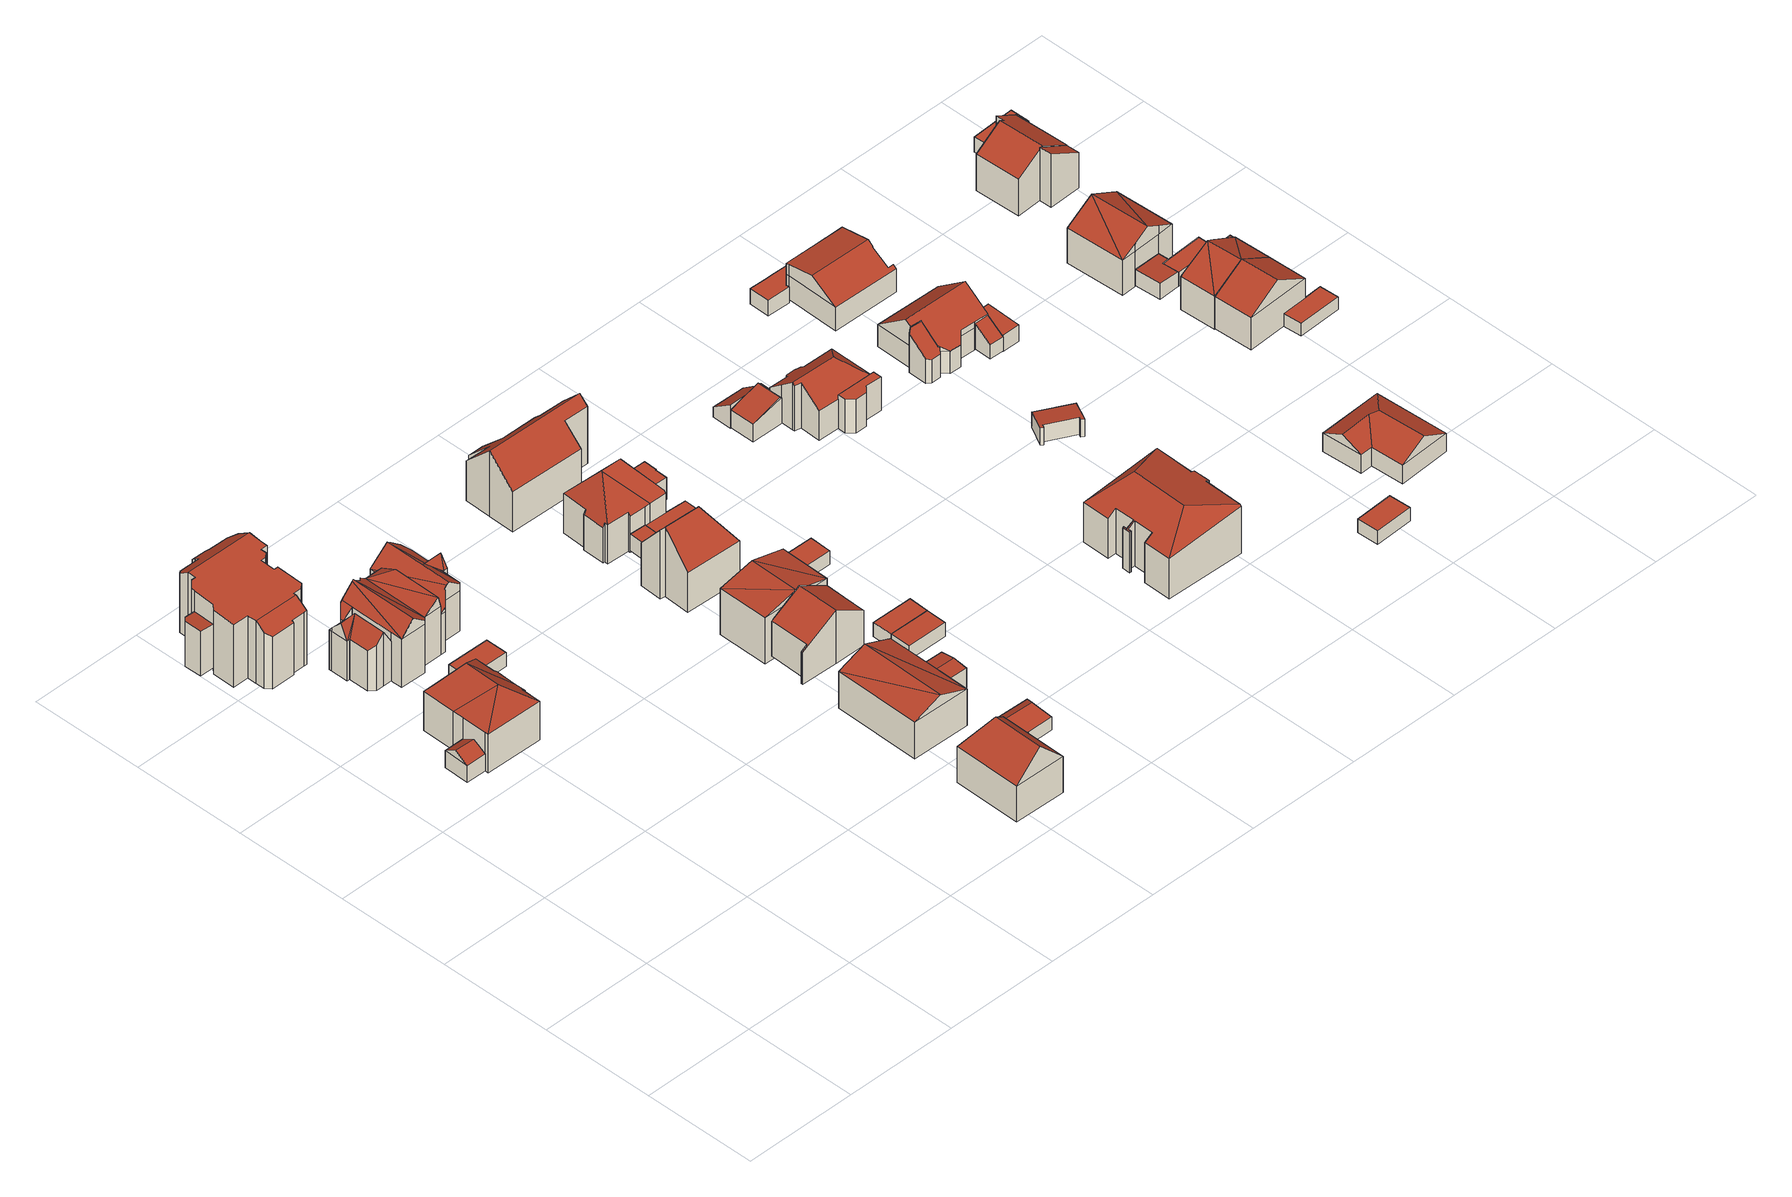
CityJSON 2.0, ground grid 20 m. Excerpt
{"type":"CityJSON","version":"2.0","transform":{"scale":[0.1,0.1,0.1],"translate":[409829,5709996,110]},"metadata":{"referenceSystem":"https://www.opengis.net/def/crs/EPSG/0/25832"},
"CityObjects":{
"building1":{"type":"Building","attributes":{"Gemeindeschluessel":"05978036","Geometrietyp2DReferenz":"3000","function":"31001_1000"},"children":["building1-1","building1-2"]},
"building1-1":{"type":"BuildingPart","attributes":{"roofType":"3100","measuredHeight":4.48},"parents":["building1"],"geometry":[{"type":"MultiSurface","lod":"2","boundaries":[[[0,1,2,3]],[[4,5,6,7]],[[5,0,3,6]],[[0,5,8]],[[1,0,8,9]],[[5,4,9,8]],[[3,2,7,6]],[[7,2,1,4]],[[4,1,9]]],"semantics":{"surfaces":[{"type":"WallSurface"},{"type":"RoofSurface"},{"type":"GroundSurface"},{"type":"ClosureSurface"}],"values":[0,0,0,0,1,1,2,3,3]}}]},
"building1-2":{"type":"BuildingPart","attributes":{"roofType":"3200","measuredHeight":11.36},"parents":["building1"],"geometry":[{"type":"MultiSurface","lod":"2","boundaries":[[[10,11,12,13]],[[11,14,4,7,12]],[[15,16,17,2,1]],[[16,18,19,17]],[[18,20,21,19]],[[20,22,23,21]],[[22,24,25,23]],[[24,26,27,25]],[[26,28,29,27]],[[28,30,31,29]],[[30,10,13,31]],[[20,18,32]],[[11,10,33]],[[18,16,33,32]],[[16,15,14,11,33]],[[26,24,22,20,32]],[[10,30,28,26,32,33]],[[13,12,7,2,17,19,21,23,25,27,29,31]],[[15,1,9,4,14]],[[1,2,7,4]],[[1,4,9]]],"semantics":{"surfaces":[{"type":"WallSurface"},{"type":"RoofSurface"},{"type":"GroundSurface"},{"type":"ClosureSurface"}],"values":[0,0,0,0,0,0,0,0,0,0,0,1,1,1,1,1,1,2,0,3,3]}}]},
"building2":{"type":"Building","attributes":{"Gemeindeschluessel":"05978036","Geometrietyp2DReferenz":"3000","function":"31001_1000"},"children":["building2-1","building2-2"]},
"building2-1":{"type":"BuildingPart","attributes":{"roofType":"2100","measuredHeight":8.18},"parents":["building2"],"geometry":[{"type":"MultiSurface","lod":"2","boundaries":[[[34,35,36,37]],[[35,38,39,36]],[[40,41,42,43]],[[41,34,37,42]],[[41,40,38,35,34]],[[37,36,39,43,42]],[[40,43,39,38]]],"semantics":{"surfaces":[{"type":"WallSurface"},{"type":"RoofSurface"},{"type":"GroundSurface"},{"type":"ClosureSurface"}],"values":[0,0,0,0,1,2,3]}}]},
"building2-2":{"type":"BuildingPart","attributes":{"roofType":"5000","measuredHeight":12.03},"parents":["building2"],"geometry":[{"type":"MultiSurface","lod":"2","boundaries":[[[44,45,46,47]],[[45,48,49,46]],[[48,50,51,49]],[[50,52,53,51]],[[52,54,55,53]],[[54,56,57,55]],[[56,58,59,57]],[[58,60,61,59]],[[60,62,63,61]],[[62,64,65,63]],[[64,66,67,65]],[[66,68,69,67]],[[68,70,71,69]],[[70,72,73,71]],[[72,74,75,73]],[[74,76,77,75]],[[76,78,79,77]],[[78,80,81,79]],[[80,82,83,81]],[[82,84,43,83]],[[84,40,43]],[[85,86,87,39,38]],[[86,88,89,87]],[[88,90,91,89]],[[90,92,93,91]],[[92,94,95,93]],[[94,96,97,95]],[[96,98,99,97]],[[98,100,101,99]],[[100,102,103,101]],[[102,104,105,103]],[[104,106,107,105]],[[106,108,109,107]],[[108,110,111,109]],[[110,112,113,111]],[[112,114,115,113]],[[114,116,117,115]],[[116,118,119,117]],[[118,44,47,119]],[[76,74,72,70,68,66,64,62]],[[114,112,110,108,106,104,102,100,98,96,94,92]],[[92,90,88,86,85,84,82,80,78,76,62,60,58,56,54,52,50,48,45,44,118,116,114]],[[47,46,49,51,53,55,57,59,61,63,65,67,69,71,73,75,77,79,81,83,43,39,87,89,91,93,95,97,99,101,103,105,107,109,111,113,115,117,119]],[[38,40,84,85]],[[38,39,43,40]]],"semantics":{"surfaces":[{"type":"WallSurface"},{"type":"RoofSurface"},{"type":"GroundSurface"},{"type":"ClosureSurface"}],"values":[0,0,0,0,0,0,0,0,0,0,0,0,0,0,0,0,0,0,0,0,0,0,0,0,0,0,0,0,0,0,0,0,0,0,0,0,0,0,0,1,1,1,2,0,3]}}]},
"building3":{"type":"Building","attributes":{"Gemeindeschluessel":"05978036","Geometrietyp2DReferenz":"3000","function":"31001_2460","roofType":"1000","measuredHeight":2.6},"geometry":[{"type":"MultiSurface","lod":"2","boundaries":[[[120,121,122,123]],[[121,124,125,122]],[[124,126,127,125]],[[126,120,123,127]],[[126,124,121,120]],[[123,122,125,127]]],"semantics":{"surfaces":[{"type":"WallSurface"},{"type":"RoofSurface"},{"type":"GroundSurface"}],"values":[0,0,0,0,1,2]}}]},
"building4":{"type":"Building","attributes":{"Gemeindeschluessel":"05978036","Geometrietyp2DReferenz":"3000","function":"31001_1000"},"children":["building4-1","building4-2","building4-3","building4-4","building4-5","building4-6","building4-7","building4-8"]},
"building4-1":{"type":"BuildingPart","attributes":{"roofType":"5000","measuredHeight":9.92},"parents":["building4"],"geometry":[{"type":"MultiSurface","lod":"2","boundaries":[[[128,129,130,131]],[[129,132,133,130]],[[132,134,135,133]],[[134,136,137,135]],[[128,138,139]],[[140,139,138]],[[136,134,141,140,138]],[[140,129,139]],[[139,129,128]],[[132,141,134]],[[129,140,141,132]],[[137,142,131,130,133,135]],[[142,137,136,138]],[[138,128,131,142]]],"semantics":{"surfaces":[{"type":"WallSurface"},{"type":"RoofSurface"},{"type":"GroundSurface"},{"type":"ClosureSurface"}],"values":[0,0,0,0,1,1,1,1,1,0,0,2,3,3]}}]},
"building4-2":{"type":"BuildingPart","attributes":{"roofType":"5000","measuredHeight":9.54},"parents":["building4"],"geometry":[{"type":"MultiSurface","lod":"2","boundaries":[[[143,144,145,146]],[[144,147,148,145]],[[147,149,150,148]],[[149,151,143]],[[152,151,149]],[[149,147,152]],[[144,151,152]],[[151,144,143]],[[144,152,147]],[[150,146,145,148]],[[149,143,146,150]]],"semantics":{"surfaces":[{"type":"WallSurface"},{"type":"RoofSurface"},{"type":"GroundSurface"},{"type":"ClosureSurface"}],"values":[0,0,0,1,1,1,1,1,0,2,3]}}]},
"building4-3":{"type":"BuildingPart","attributes":{"roofType":"2100","measuredHeight":8.94},"parents":["building4"],"geometry":[{"type":"MultiSurface","lod":"2","boundaries":[[[153,154,155,156]],[[154,157,158,155]],[[159,157,154,153]],[[156,155,158,160]],[[161,157,159]],[[160,158,157,161]],[[159,153,156,160,161]]],"semantics":{"surfaces":[{"type":"WallSurface"},{"type":"RoofSurface"},{"type":"GroundSurface"},{"type":"ClosureSurface"}],"values":[0,0,1,2,0,3,3]}}]},
"building4-4":{"type":"BuildingPart","attributes":{"roofType":"5000","measuredHeight":10.9},"parents":["building4"],"geometry":[{"type":"MultiSurface","lod":"2","boundaries":[[[162,153,156,163]],[[164,165,166,167,168]],[[159,153,162,169]],[[170,169,162]],[[162,165,170]],[[159,169,170]],[[170,164,159]],[[164,170,165]],[[163,156,160,167,166]],[[153,159,161,160,156]],[[168,161,159,164]],[[160,161,168,167]],[[165,162,163,166]]],"semantics":{"surfaces":[{"type":"WallSurface"},{"type":"RoofSurface"},{"type":"GroundSurface"},{"type":"ClosureSurface"}],"values":[0,0,1,1,1,1,1,0,2,3,0,3,3]}}]},
"building4-5":{"type":"BuildingPart","attributes":{"roofType":"2100","measuredHeight":8.94},"parents":["building4"],"geometry":[{"type":"MultiSurface","lod":"2","boundaries":[[[171,172,173,174]],[[172,175,176,173]],[[136,171,174,137]],[[136,177,175,172,171]],[[174,173,176,142,137]],[[142,176,175,177,138]],[[136,138,177]],[[136,137,142,138]]],"semantics":{"surfaces":[{"type":"WallSurface"},{"type":"RoofSurface"},{"type":"GroundSurface"},{"type":"ClosureSurface"}],"values":[0,0,0,1,2,3,0,3]}}]},
"building4-6":{"type":"BuildingPart","attributes":{"roofType":"3100","measuredHeight":11.34},"parents":["building4"],"geometry":[{"type":"MultiSurface","lod":"2","boundaries":[[[175,178,179,176]],[[178,180,181,179]],[[180,162,163,181]],[[165,182,183,166]],[[182,184,185,183]],[[184,186,187,188,185]],[[189,175,177,186,184]],[[184,190,191,189]],[[192,165,162,193,194,195]],[[195,191,190,196,192]],[[165,192,196,182]],[[182,196,190,184]],[[178,194,193,180]],[[175,189,191,195,194,178]],[[180,193,162]],[[188,142,176,179,181,163,166,183,185]],[[138,187,186,177]],[[175,176,142,138,177]],[[138,142,188,187]],[[162,165,166,163]]],"semantics":{"surfaces":[{"type":"WallSurface"},{"type":"RoofSurface"},{"type":"GroundSurface"},{"type":"ClosureSurface"}],"values":[0,0,0,0,0,0,1,1,1,1,0,0,0,0,0,2,0,3,3,3]}}]},
"building4-7":{"type":"BuildingPart","attributes":{"roofType":"3100","measuredHeight":10.5},"parents":["building4"],"geometry":[{"type":"MultiSurface","lod":"2","boundaries":[[[157,197,198,158]],[[197,199,200,198]],[[199,201,202,200]],[[201,203,204,202]],[[203,143,146,204]],[[149,205,206,150]],[[205,207,208,206]],[[207,209,210,208]],[[209,211,212,210]],[[211,213,214,212]],[[213,215,216,214]],[[215,168,167,216]],[[217,218,219,197]],[[197,157,161,168,220,221,222,217]],[[223,224,149,143,203,225,226,219]],[[219,218,227,223]],[[207,223,227,209]],[[209,227,218,217,222,211]],[[197,219,226,199]],[[199,226,225,201]],[[201,225,203]],[[149,224,205]],[[205,224,223,207]],[[211,222,221,213]],[[213,221,220,215]],[[215,220,168]],[[158,198,200,202,204,146,150,206,208,210,212,214,216,167,160]],[[143,149,150,146]],[[158,160,161,157]],[[160,167,168,161]]],"semantics":{"surfaces":[{"type":"WallSurface"},{"type":"RoofSurface"},{"type":"GroundSurface"},{"type":"ClosureSurface"}],"values":[0,0,0,0,0,0,0,0,0,0,0,0,1,1,1,1,0,0,0,0,0,0,0,0,0,0,2,3,3,3]}}]},
"building4-8":{"type":"BuildingPart","attributes":{"roofType":"5000","measuredHeight":9.92},"parents":["building4"],"geometry":[{"type":"MultiSurface","lod":"2","boundaries":[[[228,229,230,231]],[[229,128,131,230]],[[187,232,233,188]],[[232,228,231,233]],[[138,128,139]],[[128,229,228,232,139]],[[232,187,138,139]],[[231,230,131,142,188,233]],[[128,138,142,131]],[[142,138,187,188]]],"semantics":{"surfaces":[{"type":"WallSurface"},{"type":"RoofSurface"},{"type":"GroundSurface"},{"type":"ClosureSurface"}],"values":[0,0,0,0,1,1,1,2,3,3]}}]},
"building5":{"type":"Building","attributes":{"Gemeindeschluessel":"05978036","Geometrietyp2DReferenz":"3000","function":"31001_1000","roofType":"5000","measuredHeight":11.21},"geometry":[{"type":"MultiSurface","lod":"2","boundaries":[[[234,235,236,237]],[[235,238,239,236]],[[238,240,241,239]],[[240,234,237,241]],[[238,235,242]],[[234,240,243]],[[235,234,243,242]],[[240,238,242,243]],[[237,236,239,241]]],"semantics":{"surfaces":[{"type":"WallSurface"},{"type":"RoofSurface"},{"type":"GroundSurface"}],"values":[0,0,0,0,1,0,1,1,2]}}]},
"building6":{"type":"Building","attributes":{"Gemeindeschluessel":"05978036","Geometrietyp2DReferenz":"3000","function":"31001_1000"},"children":["building6-1","building6-2"]},
"building6-1":{"type":"BuildingPart","attributes":{"roofType":"3100","measuredHeight":8.72},"parents":["building6"],"geometry":[{"type":"MultiSurface","lod":"2","boundaries":[[[244,245,246,247,248]],[[249,250,251,252,253]],[[250,254,255,251]],[[254,244,248,255]],[[256,257,244]],[[244,254,256]],[[257,250,249,245]],[[256,250,257]],[[244,257,245]],[[250,256,254]],[[248,247,258,252,251,255]],[[253,259,246,245,249]],[[253,252,258,259]],[[258,247,246,259]]],"semantics":{"surfaces":[{"type":"WallSurface"},{"type":"RoofSurface"},{"type":"GroundSurface"},{"type":"ClosureSurface"}],"values":[0,0,0,0,1,1,1,1,0,0,2,0,3,3]}}]},
"building6-2":{"type":"BuildingPart","attributes":{"roofType":"5000","measuredHeight":4.04},"parents":["building6"],"geometry":[{"type":"MultiSurface","lod":"2","boundaries":[[[246,260,261,247]],[[260,262,263,261]],[[262,264,265,263]],[[264,266,267,265]],[[266,268,269,267]],[[268,270,271,269]],[[270,253,252,271]],[[266,264,262,260,246,259]],[[259,253,270,268,266]],[[252,258,247,261,263,265,267,269,271]],[[258,252,253,259]],[[258,259,246,247]]],"semantics":{"surfaces":[{"type":"WallSurface"},{"type":"RoofSurface"},{"type":"GroundSurface"},{"type":"ClosureSurface"}],"values":[0,0,0,0,0,0,0,1,1,2,3,3]}}]},
"building7":{"type":"Building","attributes":{"Gemeindeschluessel":"05978036","Geometrietyp2DReferenz":"3000","function":"31001_2460","roofType":"5000","measuredHeight":4.09},"geometry":[{"type":"MultiSurface","lod":"2","boundaries":[[[272,273,274,275]],[[273,276,277,274]],[[276,278,279,277]],[[278,280,281,279]],[[280,282,283,281]],[[282,284,285,283]],[[284,286,287,285]],[[286,288,289,287]],[[288,290,291,289]],[[290,292,293,291]],[[292,294,295,293]],[[294,296,297,295]],[[296,298,299,297]],[[298,300,301,299]],[[300,302,303,301]],[[302,304,305,303]],[[304,306,307,305]],[[306,308,309,307]],[[308,272,275,309]],[[304,302,310]],[[302,300,298,310]],[[298,296,294,292,290,288,286,284,282,280,278,276,273,272,308,306,304,310]],[[275,274,277,279,281,283,285,287,289,291,293,295,297,299,301,303,305,307,309]]],"semantics":{"surfaces":[{"type":"WallSurface"},{"type":"RoofSurface"},{"type":"GroundSurface"}],"values":[0,0,0,0,0,0,0,0,0,0,0,0,0,0,0,0,0,0,0,1,1,1,2]}}]},
"building8":{"type":"Building","attributes":{"Gemeindeschluessel":"05978036","Geometrietyp2DReferenz":"3000","function":"31001_1000","roofType":"3100","measuredHeight":9.65},"geometry":[{"type":"MultiSurface","lod":"2","boundaries":[[[311,312,313,314]],[[312,315,316,313]],[[315,317,318,316]],[[317,319,320,318]],[[319,321,322,320]],[[321,323,324,322]],[[323,325,326,324]],[[325,327,328,326]],[[327,329,330,328]],[[329,311,314,330]],[[325,323,321,319,317,315]],[[315,312,311,329,327,325]],[[314,313,316,318,320,322,324,326,328,330]]],"semantics":{"surfaces":[{"type":"WallSurface"},{"type":"RoofSurface"},{"type":"GroundSurface"}],"values":[0,0,0,0,0,0,0,0,0,0,1,1,2]}}]},
"building9":{"type":"Building","attributes":{"Gemeindeschluessel":"05978036","Geometrietyp2DReferenz":"3000","function":"31001_1000","roofType":"5000","measuredHeight":9.98},"geometry":[{"type":"MultiSurface","lod":"2","boundaries":[[[331,332,333,334]],[[332,335,336,333]],[[335,337,338,336]],[[337,331,334,338]],[[339,337,335]],[[337,339,340]],[[332,340,339]],[[340,332,331]],[[331,337,340]],[[335,332,339]],[[334,333,336,338]]],"semantics":{"surfaces":[{"type":"WallSurface"},{"type":"RoofSurface"},{"type":"GroundSurface"}],"values":[0,0,0,0,1,1,1,1,0,0,2]}}]},
"building10":{"type":"Building","attributes":{"Gemeindeschluessel":"05978036","Geometrietyp2DReferenz":"3000","function":"31001_1000","roofType":"5000","measuredHeight":12.75},"geometry":[{"type":"MultiSurface","lod":"2","boundaries":[[[341,342,343,344]],[[342,345,346,343]],[[345,347,348,346]],[[347,349,350,348]],[[349,351,352,350]],[[351,353,354,352]],[[353,355,356,354]],[[355,357,358,356]],[[357,359,360,358]],[[359,361,362,360]],[[361,363,364,362]],[[363,365,366,364]],[[365,367,368,366]],[[367,369,344,368]],[[369,341,344]],[[365,363,370]],[[363,361,359,357,355,353,351,349,347,345,342,341,369,370]],[[369,367,365,370]],[[343,346,348,350,352,354,356,358,360,362,364,366,368,344]]],"semantics":{"surfaces":[{"type":"WallSurface"},{"type":"RoofSurface"},{"type":"GroundSurface"}],"values":[0,0,0,0,0,0,0,0,0,0,0,0,0,0,0,1,1,1,2]}}]},
"building11":{"type":"Building","attributes":{"Gemeindeschluessel":"05978036","Geometrietyp2DReferenz":"3000","function":"31001_2460","roofType":"1000","measuredHeight":2.61},"geometry":[{"type":"MultiSurface","lod":"2","boundaries":[[[371,372,373,374]],[[372,375,376,373]],[[375,377,378,376]],[[377,371,374,378]],[[377,375,372,371]],[[374,373,376,378]]],"semantics":{"surfaces":[{"type":"WallSurface"},{"type":"RoofSurface"},{"type":"GroundSurface"}],"values":[0,0,0,0,1,2]}}]},
"building12":{"type":"Building","attributes":{"Gemeindeschluessel":"05978036","Geometrietyp2DReferenz":"3000","function":"51009_1610","roofType":"1000","measuredHeight":2.99},"geometry":[{"type":"MultiSurface","lod":"2","boundaries":[[[379,380,381,382]],[[380,383,384,381]],[[383,385,386,384]],[[385,387,388,386]],[[387,389,390,388]],[[389,379,382,390]],[[389,387,385,383,380,379]],[[382,381,384,386,388,390]]],"semantics":{"surfaces":[{"type":"WallSurface"},{"type":"RoofSurface"},{"type":"GroundSurface"}],"values":[0,0,0,0,0,0,1,2]}}]},
"building13":{"type":"Building","attributes":{"Gemeindeschluessel":"05978036","Geometrietyp2DReferenz":"3000","function":"31001_2460","roofType":"1000","measuredHeight":2.63},"geometry":[{"type":"MultiSurface","lod":"2","boundaries":[[[371,391,392,374]],[[391,393,394,392]],[[393,372,373,394]],[[372,371,374,373]],[[372,393,391,371]],[[374,392,394,373]]],"semantics":{"surfaces":[{"type":"WallSurface"},{"type":"RoofSurface"},{"type":"GroundSurface"}],"values":[0,0,0,0,1,2]}}]},
"building14":{"type":"Building","attributes":{"Gemeindeschluessel":"05978036","Geometrietyp2DReferenz":"3000","function":"31001_2460","roofType":"1000","measuredHeight":2.8},"geometry":[{"type":"MultiSurface","lod":"2","boundaries":[[[395,396,397,398]],[[396,399,400,397]],[[399,401,402,400]],[[401,403,404,402]],[[403,405,406,404]],[[405,407,408,406]],[[407,395,398,408]],[[407,405,403,401,399,396,395]],[[398,397,400,402,404,406,408]]],"semantics":{"surfaces":[{"type":"WallSurface"},{"type":"RoofSurface"},{"type":"GroundSurface"}],"values":[0,0,0,0,0,0,0,1,2]}}]},
"building15":{"type":"Building","attributes":{"Gemeindeschluessel":"05978036","Geometrietyp2DReferenz":"3000","function":"31001_1000"},"children":["building15-1","building15-2"]},
"building15-1":{"type":"BuildingPart","attributes":{"roofType":"1000","measuredHeight":4.02},"parents":["building15"],"geometry":[{"type":"MultiSurface","lod":"2","boundaries":[[[409,410,411,412]],[[410,413,414,411]],[[413,415,416,414]],[[415,417,418,416]],[[417,419,420,418]],[[421,409,412,422]],[[421,419,417,415,413,410,409]],[[412,411,414,416,418,420,422]],[[422,420,419,421]]],"semantics":{"surfaces":[{"type":"WallSurface"},{"type":"RoofSurface"},{"type":"GroundSurface"},{"type":"ClosureSurface"}],"values":[0,0,0,0,0,0,1,2,3]}}]},
"building15-2":{"type":"BuildingPart","attributes":{"roofType":"3200","measuredHeight":12.54},"parents":["building15"],"geometry":[{"type":"MultiSurface","lod":"2","boundaries":[[[423,424,425,426]],[[424,427,428,425]],[[427,429,430,428]],[[429,431,432,430]],[[431,433,434,432]],[[433,435,436,434]],[[435,437,438,436]],[[437,439,421,422,438]],[[440,441,442,420,419]],[[441,443,444,442]],[[443,445,446,444]],[[445,447,448,446]],[[447,449,450,448]],[[449,423,426,450]],[[441,440,439,451]],[[435,433,431,429,427,424,452]],[[439,437,452,451]],[[437,435,452]],[[445,443,441,451,452]],[[424,423,449,447,445,452]],[[426,425,428,430,432,434,436,438,422,420,442,444,446,448,450]],[[419,421,439,440]],[[419,420,422,421]]],"semantics":{"surfaces":[{"type":"WallSurface"},{"type":"RoofSurface"},{"type":"GroundSurface"},{"type":"ClosureSurface"}],"values":[0,0,0,0,0,0,0,0,0,0,0,0,0,0,1,1,1,1,1,1,2,0,3]}}]},
"building16":{"type":"Building","attributes":{"Gemeindeschluessel":"05978036","Geometrietyp2DReferenz":"3000","function":"31001_2460","roofType":"1000","measuredHeight":2.76},"geometry":[{"type":"MultiSurface","lod":"2","boundaries":[[[401,453,454,402]],[[453,455,456,454]],[[455,457,458,456]],[[457,403,404,458]],[[403,401,402,404]],[[403,457,455,453,401]],[[402,454,456,458,404]]],"semantics":{"surfaces":[{"type":"WallSurface"},{"type":"RoofSurface"},{"type":"GroundSurface"}],"values":[0,0,0,0,0,1,2]}}]},
"building17":{"type":"Building","attributes":{"Gemeindeschluessel":"05978036","Geometrietyp2DReferenz":"3000","function":"31001_2460","roofType":"1000","measuredHeight":2.5},"geometry":[{"type":"MultiSurface","lod":"2","boundaries":[[[459,460,461,462]],[[460,463,464,461]],[[463,465,466,464]],[[465,459,462,466]],[[465,463,460,459]],[[462,461,464,466]]],"semantics":{"surfaces":[{"type":"WallSurface"},{"type":"RoofSurface"},{"type":"GroundSurface"}],"values":[0,0,0,0,1,2]}}]},
"building18":{"type":"Building","attributes":{"Gemeindeschluessel":"05978036","Geometrietyp2DReferenz":"3000","function":"31001_1000","roofType":"3100","measuredHeight":11.94},"geometry":[{"type":"MultiSurface","lod":"2","boundaries":[[[467,468,469,470]],[[468,471,472,469]],[[471,473,474,472]],[[473,475,476,474]],[[475,477,478,476]],[[477,479,480,478]],[[479,481,482,480]],[[481,483,484,482]],[[483,485,486,484]],[[485,487,488,486]],[[487,489,490,488]],[[489,491,492,490]],[[491,493,494,492]],[[493,467,470,494]],[[489,487,485,483,481,479,477,475,473,471]],[[471,468,467,493,491,489]],[[470,469,472,474,476,478,480,482,484,486,488,490,492,494]]],"semantics":{"surfaces":[{"type":"WallSurface"},{"type":"RoofSurface"},{"type":"GroundSurface"}],"values":[0,0,0,0,0,0,0,0,0,0,0,0,0,0,1,1,2]}}]},
"building19":{"type":"Building","attributes":{"Gemeindeschluessel":"05978036","Geometrietyp2DReferenz":"3000","function":"51009_1610","roofType":"5000","measuredHeight":4.94},"geometry":[{"type":"MultiSurface","lod":"2","boundaries":[[[495,496,497,498]],[[496,499,500,497]],[[499,501,502,500]],[[501,503,504,502]],[[503,505,506,504]],[[505,495,498,506]],[[501,499,496,507,508,503]],[[508,507,495,505]],[[505,503,508]],[[496,495,507]],[[498,497,500,502,504,506]]],"semantics":{"surfaces":[{"type":"WallSurface"},{"type":"RoofSurface"},{"type":"GroundSurface"}],"values":[0,0,0,0,0,0,1,1,0,0,2]}}]},
"building20":{"type":"Building","attributes":{"Gemeindeschluessel":"05978036","Geometrietyp2DReferenz":"3000","function":"51009_1611","roofType":"2100","measuredHeight":4.46},"geometry":[{"type":"MultiSurface","lod":"2","boundaries":[[[509,510,511,512]],[[510,513,514,511]],[[513,515,516,514]],[[515,509,512,516]],[[515,513,510,509]],[[512,511,514,516]]],"semantics":{"surfaces":[{"type":"WallSurface"},{"type":"RoofSurface"},{"type":"GroundSurface"}],"values":[0,0,0,0,1,2]}}]},
"building21":{"type":"Building","attributes":{"Gemeindeschluessel":"05978036","Geometrietyp2DReferenz":"3000","function":"31001_1000","roofType":"5000","measuredHeight":11.3},"geometry":[{"type":"MultiSurface","lod":"2","boundaries":[[[517,518,519,520]],[[518,521,522,519]],[[521,523,524,522]],[[523,525,526,524]],[[525,527,528,526]],[[527,529,530,528]],[[529,531,532,530]],[[531,533,534,532]],[[533,535,536,534]],[[535,537,538,536]],[[537,539,540,538]],[[539,541,542,540]],[[541,543,544,542]],[[543,545,546,544]],[[545,547,548,546]],[[547,549,550,548]],[[549,551,552,550]],[[551,553,554,552]],[[553,555,556,554]],[[555,517,520,556]],[[549,557,558,551]],[[539,559,560]],[[537,559,539]],[[541,560,559,558,557,547,545,543]],[[558,559,537,535,533,531,529,527,525,523,521,518,517,555,553,551]],[[541,539,560]],[[549,547,557]],[[520,519,522,524,526,528,530,532,534,536,538,540,542,544,546,548,550,552,554,556]]],"semantics":{"surfaces":[{"type":"WallSurface"},{"type":"RoofSurface"},{"type":"GroundSurface"}],"values":[0,0,0,0,0,0,0,0,0,0,0,0,0,0,0,0,0,0,0,0,1,1,1,1,1,0,0,2]}}]},
"building22":{"type":"Building","attributes":{"Gemeindeschluessel":"05978036","Geometrietyp2DReferenz":"3000","function":"31001_1000"},"children":["building22-1","building22-2"]},
"building22-1":{"type":"BuildingPart","attributes":{"roofType":"5000","measuredHeight":8.69},"parents":["building22"],"geometry":[{"type":"MultiSurface","lod":"2","boundaries":[[[561,562,563,564]],[[562,565,566,563]],[[565,567,568,566]],[[567,569,570,568]],[[569,571,572,570]],[[571,573,574,572]],[[573,575,576,574]],[[575,577,578,576]],[[577,579,580,578]],[[579,581,582,580]],[[581,583,584,582]],[[583,585,586,584]],[[585,587,588,586]],[[589,590,591,592]],[[590,561,564,591]],[[587,585,593]],[[585,583,581,579,577,575,573,571,569,567,565,593]],[[565,562,561,590,589,587,593]],[[564,563,566,568,570,572,574,576,578,580,582,584,586,588,592,591]],[[592,588,587,589]]],"semantics":{"surfaces":[{"type":"WallSurface"},{"type":"RoofSurface"},{"type":"GroundSurface"},{"type":"ClosureSurface"}],"values":[0,0,0,0,0,0,0,0,0,0,0,0,0,0,0,1,1,1,2,3]}}]},
"building22-2":{"type":"BuildingPart","attributes":{"roofType":"1000","measuredHeight":6.19},"parents":["building22"],"geometry":[{"type":"MultiSurface","lod":"2","boundaries":[[[594,595,596,597]],[[595,598,599,596]],[[598,600,601,599]],[[600,602,603,601]],[[602,604,589,592,603]],[[605,594,597,588,587]],[[605,604,602,600,598,595,594]],[[597,596,599,601,603,592,588]],[[587,589,604,605]],[[587,588,592,589]]],"semantics":{"surfaces":[{"type":"WallSurface"},{"type":"RoofSurface"},{"type":"GroundSurface"},{"type":"ClosureSurface"}],"values":[0,0,0,0,0,0,1,2,0,3]}}]},
"building23":{"type":"Building","attributes":{"Gemeindeschluessel":"05978036","Geometrietyp2DReferenz":"3000","function":"31001_1310","roofType":"2100","measuredHeight":3.2},"geometry":[{"type":"MultiSurface","lod":"2","boundaries":[[[606,607,608,609]],[[607,610,611,608]],[[610,612,613,611]],[[612,614,615,613]],[[614,616,617,615]],[[616,618,619,617]],[[618,620,621,619]],[[620,606,609,621]],[[620,618,616,614,612,610,607,606]],[[609,608,611,613,615,617,619,621]]],"semantics":{"surfaces":[{"type":"WallSurface"},{"type":"RoofSurface"},{"type":"GroundSurface"}],"values":[0,0,0,0,0,0,0,0,1,2]}}]},
"building24":{"type":"Building","attributes":{"Gemeindeschluessel":"05978036","Geometrietyp2DReferenz":"3000","function":"31001_2460","roofType":"1000","measuredHeight":2.49},"geometry":[{"type":"MultiSurface","lod":"2","boundaries":[[[622,623,624,625]],[[623,626,627,624]],[[626,628,629,627]],[[628,622,625,629]],[[628,626,623,622]],[[625,624,627,629]]],"semantics":{"surfaces":[{"type":"WallSurface"},{"type":"RoofSurface"},{"type":"GroundSurface"}],"values":[0,0,0,0,1,2]}}]},
"building25":{"type":"Building","attributes":{"Gemeindeschluessel":"05978036","Geometrietyp2DReferenz":"3000","function":"31001_1000"},"children":["building25-1","building25-2"]},
"building25-1":{"type":"BuildingPart","attributes":{"roofType":"5000","measuredHeight":8.38},"parents":["building25"],"geometry":[{"type":"MultiSurface","lod":"2","boundaries":[[[630,631,632,633]],[[634,635,636,637]],[[635,638,639,636]],[[638,640,641,639]],[[640,642,643,641]],[[642,644,645,643]],[[644,646,647,645]],[[646,648,649,647]],[[648,630,633,649]],[[650,638,635,651]],[[652,653,650,651,654,655,656,657,658,659,660,661]],[[642,652,661,644]],[[644,661,660,646]],[[646,660,659,648]],[[648,659,658,630]],[[630,658,657,631]],[[631,657,656,662,663]],[[634,664,654,651,635]],[[640,653,652,642]],[[638,650,653,640]],[[633,632,665,666,637,636,639,641,643,645,647,649]],[[665,632,631,663]],[[666,665,663,667]],[[637,666,667,634]],[[662,656,655]],[[663,662,655,667]],[[664,655,654]],[[667,655,664,634]]],"semantics":{"surfaces":[{"type":"WallSurface"},{"type":"RoofSurface"},{"type":"GroundSurface"},{"type":"ClosureSurface"}],"values":[0,0,0,0,0,0,0,0,0,1,1,0,0,0,0,0,0,0,0,0,2,3,3,3,0,3,0,3]}}]},
"building25-2":{"type":"BuildingPart","attributes":{"roofType":"2100","measuredHeight":7.58},"parents":["building25"],"geometry":[{"type":"MultiSurface","lod":"2","boundaries":[[[668,669,670,671]],[[669,672,673,670]],[[672,674,675,673]],[[674,664,634,637,675]],[[676,677,678,632,631]],[[677,668,671,678]],[[677,676,662,655,664,674,672,669,668]],[[671,670,673,675,637,666,665,632,678]],[[667,666,637,634]],[[655,667,634,664]],[[663,665,666,667]],[[662,663,667,655]],[[676,631,663,662]],[[631,632,665,663]]],"semantics":{"surfaces":[{"type":"WallSurface"},{"type":"RoofSurface"},{"type":"GroundSurface"},{"type":"ClosureSurface"}],"values":[0,0,0,0,0,0,1,2,3,3,3,3,0,3]}}]},
"building26":{"type":"Building","attributes":{"Gemeindeschluessel":"05978036","Geometrietyp2DReferenz":"3000","function":"31001_2460","roofType":"1000","measuredHeight":2.86},"geometry":[{"type":"MultiSurface","lod":"2","boundaries":[[[679,680,681,682]],[[680,683,684,681]],[[683,685,686,684]],[[685,687,688,686]],[[687,689,690,688]],[[689,691,692,690]],[[691,693,694,692]],[[693,679,682,694]],[[693,691,689,687,685,683,680,679]],[[682,681,684,686,688,690,692,694]]],"semantics":{"surfaces":[{"type":"WallSurface"},{"type":"RoofSurface"},{"type":"GroundSurface"}],"values":[0,0,0,0,0,0,0,0,1,2]}}]},
"building27":{"type":"Building","attributes":{"Gemeindeschluessel":"05978036","Geometrietyp2DReferenz":"3000","function":"31001_9998","roofType":"2100","measuredHeight":4.73},"geometry":[{"type":"MultiSurface","lod":"2","boundaries":[[[695,696,697,698]],[[696,699,700,697]],[[699,701,702,700]],[[701,695,698,702]],[[701,699,696,695]],[[698,697,700,702]]],"semantics":{"surfaces":[{"type":"WallSurface"},{"type":"RoofSurface"},{"type":"GroundSurface"}],"values":[0,0,0,0,1,2]}}]},
"building28":{"type":"Building","attributes":{"Gemeindeschluessel":"05978036","Geometrietyp2DReferenz":"3000","function":"31001_1000","roofType":"5000","measuredHeight":7.33},"geometry":[{"type":"MultiSurface","lod":"2","boundaries":[[[703,704,705,706]],[[704,707,708,705]],[[707,709,710,708]],[[709,711,712,710]],[[711,713,714,712]],[[713,715,716,714]],[[715,717,718,716]],[[717,719,720,718]],[[719,721,722,720]],[[721,703,706,722]],[[723,724,725,726,727,728,717,715]],[[729,730,731,732,728,727]],[[717,728,732,719]],[[719,732,731,721]],[[721,731,730,703]],[[703,730,729,704]],[[704,729,727,726,707]],[[707,726,725,709]],[[709,725,724,711]],[[711,724,723,713]],[[713,723,715]],[[706,705,708,710,712,714,716,718,720,722]]],"semantics":{"surfaces":[{"type":"WallSurface"},{"type":"RoofSurface"},{"type":"GroundSurface"}],"values":[0,0,0,0,0,0,0,0,0,0,1,1,0,0,0,0,0,0,0,0,0,2]}}]},
"building29":{"type":"Building","attributes":{"Gemeindeschluessel":"05978036","Geometrietyp2DReferenz":"3000","function":"51009_1611","roofType":"9999","measuredHeight":3},"geometry":[{"type":"MultiSurface","lod":"2","boundaries":[[[733,734,735,736,737]],[[737,736,738,739]],[[736,735,740,738]],[[735,734,741,740]],[[734,733,742,741]],[[733,737,739,742]],[[739,738,740,741,742]]],"semantics":{"surfaces":[{"type":"RoofSurface"},{"type":"WallSurface"},{"type":"GroundSurface"}],"values":[0,1,1,1,1,1,2]}}]},
"building30":{"type":"Building","attributes":{"Gemeindeschluessel":"05978036","Geometrietyp2DReferenz":"3000","function":"31001_1000","roofType":"5000","measuredHeight":5.79},"geometry":[{"type":"MultiSurface","lod":"2","boundaries":[[[743,744,745,746]],[[744,747,748,745]],[[747,749,750,748]],[[749,751,752,750]],[[751,753,754,752]],[[753,743,746,754]],[[755,756,757,753,751]],[[755,751,749]],[[756,755,749,747]],[[758,757,756,747,744]],[[758,744,743]],[[757,758,743,753]],[[746,745,748,750,752,754]]],"semantics":{"surfaces":[{"type":"WallSurface"},{"type":"RoofSurface"},{"type":"GroundSurface"}],"values":[0,0,0,0,0,0,1,0,1,1,0,1,2]}}]},
"building31":{"type":"Building","attributes":{"Gemeindeschluessel":"05978036","Geometrietyp2DReferenz":"3000","function":"31001_1000","roofType":"3100","measuredHeight":9.19},"geometry":[{"type":"MultiSurface","lod":"2","boundaries":[[[759,760,761,762]],[[760,763,764,761]],[[763,765,766,764]],[[765,759,762,766]],[[763,760,767]],[[759,765,768]],[[760,759,768,767]],[[765,763,767,768]],[[762,761,764,766]]],"semantics":{"surfaces":[{"type":"WallSurface"},{"type":"RoofSurface"},{"type":"GroundSurface"}],"values":[0,0,0,0,0,0,1,1,2]}}]},
"building32":{"type":"Building","attributes":{"Gemeindeschluessel":"05978036","Geometrietyp2DReferenz":"3000","function":"51009_1610","roofType":"2100","measuredHeight":2.94},"geometry":[{"type":"MultiSurface","lod":"2","boundaries":[[[769,770,771,772]],[[770,773,774,771]],[[773,775,776,774]],[[775,777,778,776]],[[777,779,780,778]],[[779,769,772,780]],[[779,777,775,773,770,769]],[[772,771,774,776,778,780]]],"semantics":{"surfaces":[{"type":"WallSurface"},{"type":"RoofSurface"},{"type":"GroundSurface"}],"values":[0,0,0,0,0,0,1,2]}}]},
"building33":{"type":"Building","attributes":{"Gemeindeschluessel":"05978036","Geometrietyp2DReferenz":"3000","function":"31001_1000","roofType":"3100","measuredHeight":9.18},"geometry":[{"type":"MultiSurface","lod":"2","boundaries":[[[781,782,783,784]],[[782,785,786,783]],[[785,759,787,786]],[[759,765,788,787]],[[765,781,784,788]],[[765,789,790]],[[790,781,765]],[[785,789,759]],[[785,791,790,789]],[[781,790,791,782]],[[782,791,785]],[[759,789,765]],[[784,783,786,787,788]]],"semantics":{"surfaces":[{"type":"WallSurface"},{"type":"RoofSurface"},{"type":"GroundSurface"}],"values":[0,0,0,0,0,1,1,1,1,0,0,0,2]}}]},
"building34":{"type":"Building","attributes":{"Gemeindeschluessel":"05978036","Geometrietyp2DReferenz":"3000","function":"31001_1000","roofType":"3100","measuredHeight":9.35},"geometry":[{"type":"MultiSurface","lod":"2","boundaries":[[[792,793,794,795]],[[793,796,797,794]],[[796,798,799,797]],[[798,800,801,799]],[[800,802,803,801]],[[802,792,795,803]],[[802,804,805,806]],[[806,792,802]],[[805,807,796,793]],[[793,806,805]],[[798,807,805,804,800]],[[796,807,798]],[[800,804,802]],[[792,806,793]],[[795,794,797,799,801,803]]],"semantics":{"surfaces":[{"type":"WallSurface"},{"type":"RoofSurface"},{"type":"GroundSurface"}],"values":[0,0,0,0,0,0,1,1,1,1,0,0,0,0,2]}}]},
"building35":{"type":"Building","attributes":{"Gemeindeschluessel":"05978036","Geometrietyp2DReferenz":"3000","function":"31001_2460","roofType":"1000","measuredHeight":2.33},"geometry":[{"type":"MultiSurface","lod":"2","boundaries":[[[808,809,810,811]],[[809,812,813,810]],[[812,814,815,813]],[[814,816,817,815]],[[816,808,811,817]],[[816,814,812,809,808]],[[811,810,813,815,817]]],"semantics":{"surfaces":[{"type":"WallSurface"},{"type":"RoofSurface"},{"type":"GroundSurface"}],"values":[0,0,0,0,0,1,2]}}]},
"building36":{"type":"Building","attributes":{"Gemeindeschluessel":"05978036","Geometrietyp2DReferenz":"3000","function":"31001_2460","roofType":"1000","measuredHeight":2.57},"geometry":[{"type":"MultiSurface","lod":"2","boundaries":[[[818,819,820,821]],[[819,822,823,820]],[[822,824,825,823]],[[824,826,827,825]],[[826,828,829,827]],[[828,818,821,829]],[[828,826,824,822,819,818]],[[821,820,823,825,827,829]]],"semantics":{"surfaces":[{"type":"WallSurface"},{"type":"RoofSurface"},{"type":"GroundSurface"}],"values":[0,0,0,0,0,0,1,2]}}]},
"building37":{"type":"Building","attributes":{"Gemeindeschluessel":"05978036","Geometrietyp2DReferenz":"3000","function":"31001_2460","roofType":"1000","measuredHeight":2.68},"geometry":[{"type":"MultiSurface","lod":"2","boundaries":[[[830,831,832,833]],[[831,834,835,832]],[[834,836,837,835]],[[836,838,839,837]],[[838,830,833,839]],[[838,836,834,831,830]],[[833,832,835,837,839]]],"semantics":{"surfaces":[{"type":"WallSurface"},{"type":"RoofSurface"},{"type":"GroundSurface"}],"values":[0,0,0,0,0,1,2]}}]},
"building38":{"type":"Building","attributes":{"Gemeindeschluessel":"05978036","Geometrietyp2DReferenz":"3000","function":"31001_1000"},"children":["building38-1","building38-2"]},
"building38-1":{"type":"BuildingPart","attributes":{"roofType":"3100","measuredHeight":9.66},"parents":["building38"],"geometry":[{"type":"MultiSurface","lod":"2","boundaries":[[[840,841,842,843,844]],[[845,846,847,848]],[[846,849,850,847]],[[849,851,852,850]],[[851,853,854,852]],[[853,855,856,854]],[[855,840,844,856]],[[851,849,846,845,857,858]],[[858,841,840,855,853,851]],[[844,843,859,848,847,850,852,854,856]],[[860,842,841,858]],[[859,843,842,860]],[[857,860,858]],[[845,848,859,860,857]]],"semantics":{"surfaces":[{"type":"WallSurface"},{"type":"RoofSurface"},{"type":"GroundSurface"},{"type":"ClosureSurface"}],"values":[0,0,0,0,0,0,0,1,1,2,0,3,0,3]}}]},
"building38-2":{"type":"BuildingPart","attributes":{"roofType":"2100","measuredHeight":9.82},"parents":["building38"],"geometry":[{"type":"MultiSurface","lod":"2","boundaries":[[[861,862,863,864]],[[862,865,845,848,863]],[[842,861,864,843]],[[842,860,857,865,862,861]],[[864,863,848,859,843]],[[857,845,865]],[[842,843,859,860]],[[860,859,848,845,857]]],"semantics":{"surfaces":[{"type":"WallSurface"},{"type":"RoofSurface"},{"type":"GroundSurface"},{"type":"ClosureSurface"}],"values":[0,0,0,1,2,0,3,3]}}]},
"building39":{"type":"Building","attributes":{"Gemeindeschluessel":"05978036","Geometrietyp2DReferenz":"3000","function":"31001_2460","roofType":"1000","measuredHeight":2.84},"geometry":[{"type":"MultiSurface","lod":"2","boundaries":[[[866,867,868,869]],[[867,870,871,868]],[[870,872,873,871]],[[872,866,869,873]],[[872,870,867,866]],[[869,868,871,873]]],"semantics":{"surfaces":[{"type":"WallSurface"},{"type":"RoofSurface"},{"type":"GroundSurface"}],"values":[0,0,0,0,1,2]}}]}
},
"vertices":[
[87,681,55],[122,681,55],[122,681,24],[87,681,24],[121,636,55],[86,636,55],[86,636,24],[121,636,24],[86,659,69],[121,658,69],
[222,628,95],[121,630,95],[121,630,24],[222,628,24],[121,636,95],[122,681,95],[122,699,95],[122,699,24],[123,758,95],[123,758,24],[224,756,95],[224,756,24],[224,721,95],[224,721,24],[230,721,89],[230,721,24],[229,683,89],[229,683,24],[229,664,89],[229,664,24],[223,664,95],[223,664,24],[173,724,138],[172,660,138],
[1,1105,89],[9,1113,88],[9,1113,7],[1,1105,7],[27,1113,87],[27,1113,7],[26,1075,87],[1,1075,89],[1,1075,7],[26,1075,7],
[155,1108,126],[155,1098,126],[155,1098,7],[155,1108,7],[148,1092,125],[148,1092,7],[139,1092,125],[139,1092,7],[139,1067,124],[139,1067,7],[146,1067,124],[146,1067,7],[146,1020,122],[146,1020,7],[138,1013,122],[138,1013,7],[123,1013,122],[123,1013,7],[123,1008,122],[123,1008,7],[123,987,106],[123,987,7],[118,987,106],[118,987,7],[94,987,106],[94,987,7],[94,984,103],[94,984,7],[52,984,103],[52,984,7],[44,993,110],[44,993,7],[44,1009,122],[44,1009,7],[44,1025,122],[44,1025,7],[16,1025,122],[16,1025,7],[17,1065,124],[17,1065,7],[26,1075,124],[27,1113,126],[27,1118,126],[27,1118,7],[40,1131,127],[40,1131,7],[47,1131,127],[47,1131,7],[47,1145,127],[47,1145,7],[47,1161,116],[47,1161,7],[56,1169,110],[56,1169,7],[92,1169,110],[92,1169,7],[92,1175,106],[92,1175,7],[93,1175,106],[93,1175,7],[93,1182,101],[93,1182,7],[119,1181,101],[119,1181,7],[123,1178,104],[123,1178,7],[157,1177,104],[157,1177,7],[168,1166,112],[168,1166,7],[168,1144,127],[168,1144,7],[167,1119,126],[167,1119,7],[167,1108,126],[167,1108,7],
[224,809,52],[299,808,52],[299,808,26],[224,809,26],[299,770,52],[299,770,26],[224,771,52],[224,771,26],
[129,909,96],[124,909,96],[124,909,23],[129,909,23],[124,939,96],[124,939,23],[124,944,96],[124,944,23],[151,944,96],[151,944,23],[168,943,96],[152,922,122],[124,921,122],[124,939,102],[168,943,23],
[325,950,97],[332,943,97],[332,943,23],[325,950,23],[332,918,97],[332,918,23],[325,918,97],[325,918,23],[289,931,118],[332,931,118],
[242,972,112],[249,979,97],[249,979,23],[242,972,23],[256,979,97],[256,979,23],[256,972,112],[256,972,23],[256,972,97],
[225,972,112],[225,972,23],[255,855,112],[223,855,112],[223,855,23],[255,855,23],[255,855,97],[251,939,132],[250,855,132],
[151,948,96],[166,963,110],[166,963,23],[151,948,23],[168,963,112],[168,963,23],[168,943,112],
[205,963,112],[205,963,23],[214,972,112],[214,972,23],[212,844,112],[212,844,23],[167,845,112],[167,845,23],[167,865,112],[167,865,96],[167,865,23],[189,963,134],[190,845,136],[191,963,136],[221,853,114],[214,972,119],[205,963,126],[193,963,134],[212,844,120],
[256,994,97],[256,994,23],[296,993,97],[296,993,23],[315,993,97],[315,993,23],[325,982,97],[325,982,23],[319,918,97],[319,918,23],[318,880,97],[318,880,23],[310,872,97],[310,872,23],[279,872,97],[279,872,23],[279,870,97],[279,870,23],[264,855,97],[264,855,23],[284,872,124],[288,872,127],[289,993,127],[264,855,105],[279,870,119],[279,872,119],[318,880,103],[319,918,102],[315,993,106],[296,993,122],[310,872,110],
[138,865,106],[129,874,96],[129,874,23],[138,865,23],[152,865,122],[152,865,23],
[544,11,114],[546,130,114],[546,130,48],[544,11,48],[637,129,114],[637,129,48],[635,10,114],[635,10,48],[591,99,160],[590,10,160],
[547,363,111],[648,361,111],[648,361,71],[648,361,44],[547,363,44],[647,264,111],[646,209,111],[646,209,44],[647,264,44],[647,264,79],[544,211,111],[544,211,44],[595,210,131],[598,362,131],[647,292,44],[647,292,84],
[659,361,71],[659,361,44],[658,317,79],[658,317,44],[704,316,79],[704,316,44],[703,291,84],[703,291,44],[703,266,80],[703,266,44],[661,267,80],[661,267,44],
[668,113,75],[666,113,76],[666,113,51],[668,113,51],[665,114,76],[665,114,51],[663,114,76],[663,114,51],[662,115,77],[662,115,51],[660,116,77],[660,116,51],[659,117,77],[659,117,51],[658,118,78],[658,118,51],[657,119,79],[657,119,51],[656,121,80],[656,121,51],[655,122,81],[655,122,51],[655,124,82],[655,124,51],[654,126,83],[654,126,51],[655,141,92],[655,141,51],[655,163,78],[655,163,51],[717,161,78],[717,161,51],[716,112,75],[716,112,51],[671,113,75],[671,113,51],[670,113,75],[670,113,51],[705,139,92],
[560,438,107],[562,509,107],[562,509,42],[560,438,42],[616,508,139],[616,508,42],[670,507,107],[670,507,42],[669,473,107],[669,473,42],[668,435,107],[668,435,42],[668,433,107],[668,433,42],[614,434,139],[614,434,42],[549,435,100],[549,435,42],[549,438,100],[549,438,42],
[549,509,120],[550,598,120],[550,598,35],[549,509,35],[672,595,120],[672,595,35],[670,507,120],[670,507,35],[612,596,135],[610,508,135],
[559,715,156],[550,716,156],[550,716,29],[559,715,29],[552,755,108],[552,755,29],[560,755,108],[560,755,29],[560,760,101],[560,760,29],[592,759,101],[592,759,29],[592,766,93],[592,766,29],[621,765,93],[621,765,29],[626,765,93],[626,765,29],[626,761,97],[626,761,29],[661,760,97],[661,760,29],[661,756,101],[661,756,29],[657,665,101],[657,665,29],[557,669,101],[557,669,29],[559,715,157],[623,712,157],
[689,400,71],[760,399,71],[760,399,45],[689,400,45],[759,363,71],[759,363,45],[688,364,71],[688,364,45],
[592,766,60],[593,789,60],[593,789,30],[592,766,30],[594,818,60],[594,818,30],[623,817,60],[623,817,30],[622,789,60],[622,789,30],[621,765,60],[621,765,30],
[689,435,71],[689,435,45],[761,434,71],[761,434,45],
[626,761,59],[626,765,59],[626,765,31],[626,761,31],[621,765,59],[621,765,31],[622,789,59],[622,789,31],[699,787,59],[699,787,31],[698,759,59],[698,759,31],[661,760,59],[661,760,31],
[667,909,66],[714,908,66],[714,908,26],[667,909,26],[713,884,66],[713,884,26],[712,884,66],[712,884,26],[711,862,66],[711,862,26],[665,863,66],[665,863,26],[666,909,66],[666,909,26],
[594,822,98],[555,823,98],[555,823,26],[594,822,26],[555,829,98],[555,829,26],[552,829,91],[552,829,26],[553,868,91],[553,868,26],[557,868,98],[557,868,26],[559,914,98],[559,914,26],[633,911,98],[633,911,26],[666,909,98],[665,863,98],[663,819,98],[663,819,26],[663,816,94],[663,816,26],[633,817,93],[633,817,26],[623,817,93],[623,817,26],[594,818,93],[594,818,26],[624,866,151],[587,867,151],
[623,817,59],[623,817,31],[663,816,59],[663,816,31],[700,814,59],[700,814,31],
[696,631,63],[763,630,63],[763,630,38],[696,631,38],[762,592,63],[762,592,38],[695,593,63],[695,593,38],
[648,967,94],[515,970,94],[515,970,21],[648,967,21],[516,1016,141],[516,1016,21],[517,1063,94],[517,1063,21],[562,1062,94],[562,1062,21],[562,1103,52],[562,1103,21],[589,1103,52],[589,1103,21],[588,1061,94],[588,1061,21],[650,1060,94],[650,1060,21],[650,1048,106],[650,1048,21],[693,1047,106],[693,1047,21],[692,1013,141],[692,1013,21],[692,998,126],[692,998,21],[648,999,126],[648,999,21],
[878,901,64],[938,900,77],[938,900,32],[878,901,32],[937,879,77],[937,879,32],[934,879,79],[934,879,32],[934,856,79],[934,856,32],[878,857,64],[878,857,32],[932,900,82],[931,856,82],
[938,935,48],[938,900,74],[938,900,30],[938,935,30],[878,901,74],[878,901,30],[879,936,48],[879,936,30],
[1046,275,135],[1034,275,127],[1034,275,52],[1046,275,52],[1034,270,127],[1034,270,52],[1031,270,126],[1031,270,52],[1032,284,126],[1032,284,52],[1034,284,127],[1034,284,52],[1034,278,127],[1034,278,52],[1047,278,135],[1047,278,52],[1047,313,135],[1047,313,52],[1032,313,125],[1032,313,52],[1033,362,125],[1033,362,52],[1174,359,139],[1174,359,52],[1172,288,141],[1172,288,52],[1178,288,139],[1178,288,52],[1178,259,139],[1178,259,52],[1172,259,141],[1172,259,52],[1170,188,139],[1170,188,52],[1030,191,126],[1030,191,52],[1031,240,126],[1031,240,52],[1046,240,135],[1046,240,52],[1170,191,141],[1094,225,165],[1097,325,165],[1174,357,141],
[945,829,117],[934,830,117],[934,830,34],[945,829,34],[934,834,121],[934,834,34],[934,856,103],[934,856,34],[934,879,85],[934,879,34],[937,879,85],[937,879,34],[968,878,85],[968,878,34],[968,881,83],[968,881,34],[976,888,77],[976,888,34],[991,888,77],[991,888,34],[997,881,83],[997,881,34],[997,874,88],[997,874,34],[1051,873,88],[1051,873,34],[1050,790,88],[1050,790,34],[980,791,88],[944,792,88],[944,792,34],[980,791,34],[1013,832,121],
[1050,775,96],[1021,776,96],[1021,776,34],[1050,775,34],[1011,766,96],[1011,766,34],[991,766,96],[991,766,34],[980,777,96],[980,777,34],[980,791,96],[1050,790,96],
[1196,528,77],[1198,533,77],[1198,533,45],[1196,528,45],[1151,558,77],[1151,558,45],[1148,553,77],[1148,553,45],[1144,556,77],[1144,556,45],[1163,592,73],[1163,592,45],[1220,561,73],[1220,561,45],[1201,525,77],[1201,525,45],
[1306,94,89],[1373,97,89],[1373,97,64],[1306,94,64],[1375,59,89],[1375,59,64],[1307,56,89],[1307,56,64],
[1171,759,78],[1161,770,78],[1161,770,38],[1171,759,38],[1140,806,78],[1141,872,78],[1141,872,38],[1140,806,38],[1258,869,78],[1258,869,38],[1256,800,78],[1256,800,38],[1256,770,78],[1256,770,38],[1231,770,78],[1231,770,38],[1204,771,78],[1204,771,38],[1191,758,78],[1191,758,38],[1256,814,122],[1140,816,122],[1256,770,89],[1256,800,112],[1140,806,115],[1160,805,114],[1159,772,89],[1161,770,87],[1171,759,79],[1191,758,79],[1204,771,89],[1231,770,89],[1159,772,87],[1159,772,78],[1140,806,114],[1159,772,38],[1160,805,38],[1160,805,78],
[1138,763,80],[1131,768,84],[1131,768,38],[1138,763,38],[1132,801,110],[1132,801,38],[1139,806,114],[1139,806,38],[1161,770,85],[1155,763,80],[1155,763,38],
[1129,1039,57],[1129,1033,57],[1129,1033,28],[1129,1039,28],[1088,1034,57],[1088,1034,28],[1089,1070,57],[1089,1070,28],[1116,1069,57],[1116,1069,28],[1136,1069,57],[1136,1069,28],[1178,1068,57],[1178,1068,28],[1178,1038,57],[1178,1038,28],
[1256,770,87],[1255,738,66],[1255,738,40],[1256,770,40],[1230,739,66],[1230,739,40],[1231,770,87],[1231,770,40],
[1178,1038,77],[1238,1037,77],[1238,1037,34],[1178,1038,34],[1236,975,77],[1236,975,34],[1235,975,77],[1235,975,34],[1235,944,77],[1235,944,34],[1245,944,77],[1245,944,34],[1245,938,77],[1245,938,34],[1127,940,77],[1127,940,34],[1129,1033,77],[1129,1033,34],[1129,1039,77],[1129,1039,34],[1245,944,81],[1235,944,81],[1235,975,101],[1236,975,101],[1237,985,107],[1128,987,107],[1238,1037,98],[1178,1038,98],[1129,1039,97],[1129,1033,99],
[1256,770,69],[1255,738,69],[1286,738,69],[1288,800,69],[1256,800,69],[1288,800,39],[1256,800,39],[1286,738,39],[1255,738,39],[1256,770,39],
[1521,132,92],[1429,127,92],[1429,127,58],[1521,132,58],[1426,185,92],[1426,185,58],[1404,184,92],[1404,184,58],[1400,255,92],[1400,255,58],[1514,261,92],[1514,261,58],[1402,219,110],[1459,223,110],[1470,213,116],[1475,130,116],
[1600,557,111],[1603,489,111],[1603,489,52],[1600,557,52],[1490,484,111],[1490,484,52],[1487,552,111],[1487,552,52],[1546,487,144],[1543,555,144],
[1518,655,75],[1481,653,77],[1481,653,48],[1518,655,48],[1478,699,77],[1478,699,48],[1527,702,75],[1527,702,48],[1528,684,75],[1528,684,48],[1516,683,75],[1516,683,48],
[1484,616,111],[1553,619,111],[1553,619,50],[1484,616,50],[1597,621,111],[1597,621,50],[1600,557,50],[1487,552,50],[1543,555,142],[1540,618,142],[1553,619,135],
[1447,802,110],[1551,808,110],[1551,808,46],[1447,802,46],[1556,704,110],[1556,704,46],[1527,702,110],[1527,702,46],[1478,699,110],[1478,699,46],[1452,698,110],[1452,698,46],[1478,699,124],[1504,701,139],[1499,805,139],[1527,702,126],
[1559,454,76],[1557,487,76],[1557,487,53],[1559,454,53],[1603,489,76],[1603,489,53],[1634,491,76],[1634,491,53],[1636,457,76],[1636,457,53],
[1518,654,74],[1518,655,74],[1518,655,49],[1518,654,49],[1516,683,74],[1516,683,49],[1528,684,74],[1528,684,49],[1592,687,74],[1592,687,49],[1593,657,74],[1593,657,49],
[1553,619,75],[1551,655,75],[1551,655,48],[1553,619,48],[1625,658,75],[1625,658,48],[1626,622,75],[1626,622,48],[1597,621,75],[1597,621,48],
[1568,1022,112],[1572,926,112],[1572,926,111],[1572,926,45],[1568,1022,45],[1516,924,138],[1472,922,112],[1472,922,45],[1516,924,45],[1469,1002,112],[1469,1002,45],[1519,1005,142],[1519,1005,45],[1528,1005,136],[1528,1005,45],[1527,1020,136],[1527,1020,45],[1521,924,141],[1522,924,142],[1522,924,45],[1522,924,140],
[1573,904,111],[1517,902,143],[1517,902,45],[1573,904,45],[1516,924,143],
[1606,1034,70],[1530,1030,70],[1530,1030,42],[1606,1034,42],[1528,1064,70],[1528,1064,42],[1605,1068,70],[1605,1068,42]
]}
